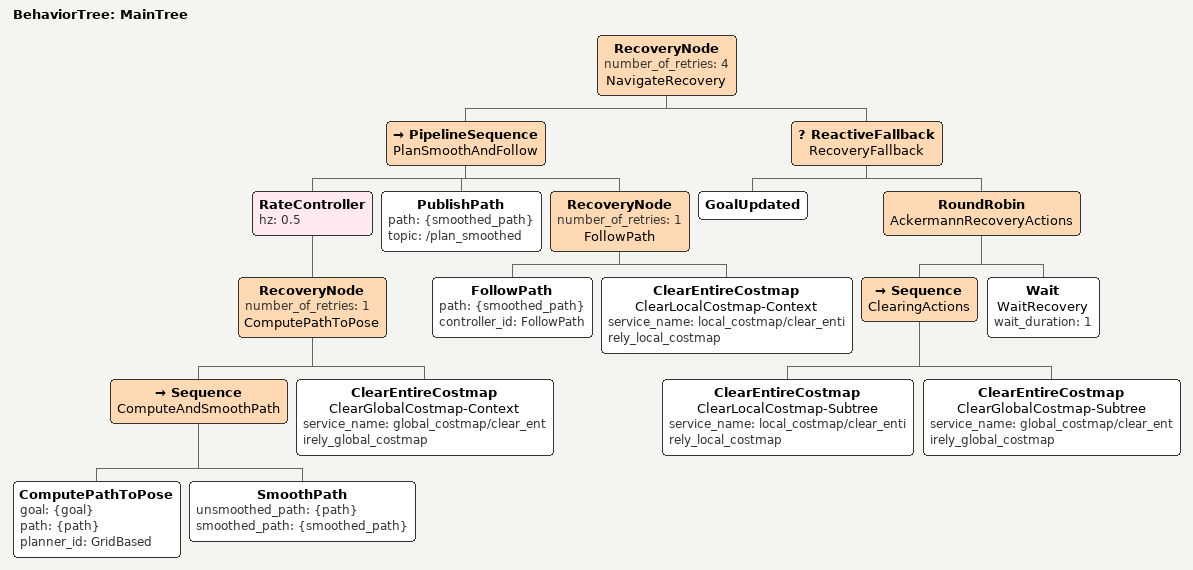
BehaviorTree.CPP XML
<root main_tree_to_execute="MainTree">
  <BehaviorTree ID="MainTree">
    <RecoveryNode number_of_retries="4" name="NavigateRecovery">
      <PipelineSequence name="PlanSmoothAndFollow">
        <RateController hz="0.5">
          <RecoveryNode number_of_retries="1" name="ComputePathToPose">
            <Sequence name="ComputeAndSmoothPath">
              <ComputePathToPose goal="{goal}" path="{path}" planner_id="GridBased"/>
              <SmoothPath unsmoothed_path="{path}" smoothed_path="{smoothed_path}"/>
            </Sequence>
            <ClearEntireCostmap name="ClearGlobalCostmap-Context" service_name="global_costmap/clear_entirely_global_costmap"/>
          </RecoveryNode>
        </RateController>
        <PublishPath path="{smoothed_path}" topic="/plan_smoothed"/>
        <RecoveryNode number_of_retries="1" name="FollowPath">
          <FollowPath path="{smoothed_path}" controller_id="FollowPath"/>
          <ClearEntireCostmap name="ClearLocalCostmap-Context" service_name="local_costmap/clear_entirely_local_costmap"/>
        </RecoveryNode>
      </PipelineSequence>
      <ReactiveFallback name="RecoveryFallback">
        <GoalUpdated/>
        <RoundRobin name="AckermannRecoveryActions">
          <Sequence name="ClearingActions">
            <ClearEntireCostmap name="ClearLocalCostmap-Subtree" service_name="local_costmap/clear_entirely_local_costmap"/>
            <ClearEntireCostmap name="ClearGlobalCostmap-Subtree" service_name="global_costmap/clear_entirely_global_costmap"/>
          </Sequence>
          <Wait name="WaitRecovery" wait_duration="1"/>
        </RoundRobin>
      </ReactiveFallback>
    </RecoveryNode>
  </BehaviorTree>
</root>
